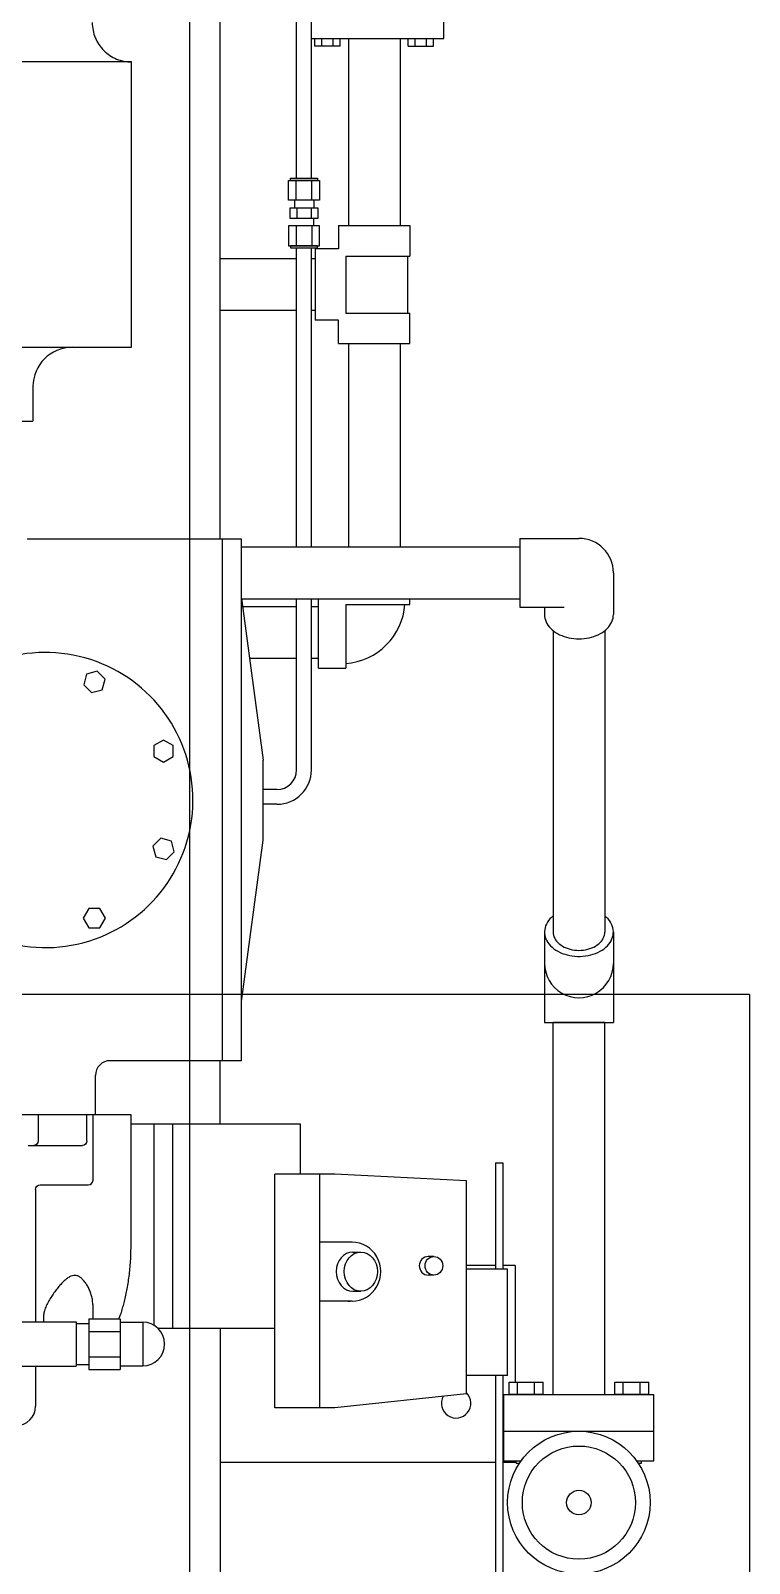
# Model space of a CAD drawing. Header units: inches. Extents: x -578 to 4567, y -980 to 6106.
# Drawn here: x 3126.23 to 3144.5, y 3940.55 to 3979.5 of the extents above; entities that cross this region are included whole.
import ezdxf

# ---------------------------------------------------------------- set-up
doc = ezdxf.new("R2010")
doc.units = ezdxf.units.IN
doc.header["$LTSCALE"] = 25.4
doc.header["$MEASUREMENT"] = 0
doc.linetypes.add('PHANTOM', pattern=[20.15748, 12.598425, -1.259843, 1.889764, -1.259843, 1.889764, -1.259843])
doc.linetypes.add('SOLID', pattern=[0])
doc.layers.get('0').update_dxf_attribs({"linetype": 'CONTINUOUS', "lineweight": 20})
for name, color, linetype in [('3-ON', 7, 'SOLID'), ('70-ON', 7, 'SOLID'), ('A-CONC', 106, 'CONTINUOUS'), ('COMP', 5, 'CONTINUOUS'), ('CYAN', 4, 'PHANTOM'), ('HANSEN_STRAINER', 3, 'CONTINUOUS'), ('OB', 3, 'CONTINUOUS')]:
    doc.layers.add(name, color=color, linetype=linetype)
doc.layers.add('A-AMONIA', color=7, linetype='CONTINUOUS', true_color=0x920ef1)
doc.layers.add('A-REFRIG EQPM', color=40, linetype='CONTINUOUS', true_color=0xffbf00)

# ---------------------------------------------------------------- blocks, each defined once
blk = doc.blocks.new('A$Cc1381af3')
at = {"color": 0}
for p, q in [((91.416, 56.623), (91.416, 57.489)), ((91.729, 57.489), (91.416, 57.489)), ((91.729, 57.273), (91.416, 57.273)), ((91.729, 53.806), (91.729, 57.621)), ((93.416, 57.621), (91.729, 57.621)), ((91.729, 57.489), (91.729, 56.623)), ((92.666, 53.806), (92.666, 57.621)), ((93.416, 57.181), (93.416, 57.621)), ((93.479, 57.306), (93.416, 57.306)), ((93.479, 57.224), (93.479, 57.306)), ((70.851, 56.589), (71.912, 56.589)), ((71.958, 56.586), (71.912, 56.589)), ((72.004, 56.579), (71.958, 56.586)), ((72.05, 56.567), (72.004, 56.579)), ((72.094, 56.55), (72.05, 56.567)), ((72.138, 56.528), (72.094, 56.55)), ((72.181, 56.502), (72.138, 56.528)), ((72.221, 56.471), (72.181, 56.502)), ((79.69, 56.487), (79.648, 56.452)), ((79.733, 56.516), (79.69, 56.487)), ((79.778, 56.541), (79.733, 56.516)), ((79.824, 56.56), (79.778, 56.541)), ((79.871, 56.575), (79.824, 56.56)), ((79.918, 56.584), (79.871, 56.575)), ((79.966, 56.588), (79.918, 56.584)), ((80.014, 56.587), (79.966, 56.588)), ((79.98, 56.589), (82.275, 56.589)), ((80.062, 56.581), (80.014, 56.587)), ((80.11, 56.569), (80.062, 56.581)), ((80.156, 56.552), (80.11, 56.569)), ((80.202, 56.53), (80.156, 56.552)), ((80.246, 56.503), (80.202, 56.53)), ((80.288, 56.472), (80.246, 56.503)), ((82.275, 54.839), (82.275, 56.589)), ((91.729, 56.84), (91.416, 56.84)), ((91.729, 56.623), (91.416, 56.623)), ((72.261, 56.436), (72.221, 56.471)), ((72.298, 56.398), (72.261, 56.436)), ((72.333, 56.355), (72.298, 56.398)), ((72.32, 56.371), (79.98, 56.371)), ((72.366, 56.309), (72.333, 56.355)), ((72.396, 56.259), (72.366, 56.309)), ((72.423, 56.206), (72.396, 56.259)), ((72.448, 56.151), (72.423, 56.206)), ((72.47, 56.093), (72.448, 56.151)), ((72.488, 56.033), (72.47, 56.093)), ((79.609, 56.414), (79.571, 56.371)), ((79.648, 56.452), (79.609, 56.414)), ((80.02, 56.369), (79.98, 56.371)), ((80.06, 56.361), (80.02, 56.369)), ((80.1, 56.349), (80.06, 56.361)), ((80.139, 56.331), (80.1, 56.349)), ((80.176, 56.309), (80.139, 56.331)), ((80.212, 56.283), (80.176, 56.309)), ((80.246, 56.252), (80.212, 56.283)), ((80.279, 56.217), (80.246, 56.252)), ((80.308, 56.178), (80.279, 56.217)), ((80.329, 56.436), (80.288, 56.472)), ((80.336, 56.136), (80.308, 56.178)), ((80.368, 56.395), (80.329, 56.436)), ((80.361, 56.091), (80.336, 56.136)), ((80.382, 56.042), (80.361, 56.091)), ((80.404, 56.351), (80.368, 56.395)), ((80.437, 56.302), (80.404, 56.351)), ((80.468, 56.25), (80.437, 56.302)), ((80.496, 56.195), (80.468, 56.25)), ((80.521, 56.137), (80.496, 56.195)), ((80.543, 56.076), (80.521, 56.137)), ((91.729, 56.37), (82.275, 56.37)), ((82.275, 56.37), (82.275, 55.055)), ((69.976, 54.214), (69.976, 55.714)), ((72.503, 55.971), (72.488, 56.033)), ((72.515, 55.908), (72.503, 55.971)), ((72.524, 55.844), (72.515, 55.908)), ((72.529, 55.779), (72.524, 55.844)), ((72.531, 55.714), (72.529, 55.779)), ((72.529, 55.648), (72.531, 55.714)), ((80.401, 55.991), (80.382, 56.042)), ((80.417, 55.938), (80.401, 55.991)), ((80.429, 55.884), (80.417, 55.938)), ((80.438, 55.828), (80.429, 55.884)), ((80.443, 55.771), (80.438, 55.828)), ((80.445, 55.714), (80.443, 55.771)), ((80.443, 55.656), (80.445, 55.714)), ((80.561, 56.013), (80.543, 56.076)), ((80.576, 55.948), (80.561, 56.013)), ((80.587, 55.882), (80.576, 55.948)), ((80.594, 55.815), (80.587, 55.882)), ((80.598, 55.747), (80.594, 55.815)), ((80.598, 55.68), (80.598, 55.747)), ((71.726, 54.214), (71.726, 55.339)), ((72.448, 55.276), (72.47, 55.334)), ((72.47, 55.334), (72.488, 55.394)), ((72.488, 55.394), (72.503, 55.456)), ((72.503, 55.456), (72.515, 55.519)), ((72.515, 55.519), (72.524, 55.583)), ((72.524, 55.583), (72.529, 55.648)), ((80.336, 55.291), (80.361, 55.336)), ((80.361, 55.336), (80.382, 55.385)), ((80.382, 55.385), (80.401, 55.436)), ((80.401, 55.436), (80.417, 55.489)), ((80.417, 55.489), (80.429, 55.543)), ((80.429, 55.543), (80.438, 55.599)), ((80.438, 55.599), (80.443, 55.656)), ((80.521, 55.29), (80.543, 55.351)), ((80.543, 55.351), (80.561, 55.414)), ((80.561, 55.414), (80.576, 55.479)), ((80.576, 55.479), (80.587, 55.545)), ((80.587, 55.545), (80.594, 55.612)), ((80.594, 55.612), (80.598, 55.68)), ((72.138, 54.899), (72.181, 54.925)), ((72.181, 54.925), (72.221, 54.956)), ((72.221, 54.956), (72.261, 54.991)), ((72.261, 54.991), (72.298, 55.029)), ((72.298, 55.029), (72.333, 55.072)), ((72.32, 55.056), (79.98, 55.056)), ((72.333, 55.072), (72.366, 55.118)), ((72.366, 55.118), (72.396, 55.168)), ((72.396, 55.168), (72.423, 55.221)), ((72.423, 55.221), (72.448, 55.276)), ((79.571, 55.056), (79.609, 55.013)), ((79.609, 55.013), (79.648, 54.975)), ((79.648, 54.975), (79.69, 54.94)), ((79.69, 54.94), (79.733, 54.911)), ((79.98, 55.056), (80.02, 55.059)), ((80.02, 55.059), (80.06, 55.066)), ((80.06, 55.066), (80.1, 55.078)), ((80.1, 55.078), (80.139, 55.096)), ((80.139, 55.096), (80.176, 55.118)), ((80.176, 55.118), (80.212, 55.144)), ((80.202, 54.897), (80.246, 54.924)), ((80.212, 55.144), (80.246, 55.175)), ((80.246, 55.175), (80.279, 55.21)), ((80.246, 54.924), (80.288, 54.955)), ((80.279, 55.21), (80.308, 55.249)), ((80.288, 54.955), (80.329, 54.991)), ((80.308, 55.249), (80.336, 55.291)), ((80.329, 54.991), (80.368, 55.032)), ((80.368, 55.032), (80.404, 55.076)), ((80.404, 55.076), (80.437, 55.125)), ((80.437, 55.125), (80.468, 55.177)), ((80.468, 55.177), (80.496, 55.232)), ((80.496, 55.232), (80.521, 55.29)), ((91.729, 55.055), (82.275, 55.055)), ((71.726, 54.839), (71.912, 54.839)), ((71.912, 54.839), (71.958, 54.841)), ((71.958, 54.841), (72.004, 54.848)), ((72.004, 54.848), (72.05, 54.86)), ((72.05, 54.86), (72.094, 54.877)), ((72.094, 54.877), (72.138, 54.899)), ((79.733, 54.911), (79.778, 54.886)), ((79.778, 54.886), (79.824, 54.867)), ((79.824, 54.867), (79.871, 54.852)), ((79.871, 54.852), (79.918, 54.843)), ((79.918, 54.843), (79.966, 54.839)), ((79.966, 54.839), (80.014, 54.84)), ((79.98, 54.839), (82.275, 54.839)), ((80.014, 54.84), (80.062, 54.846)), ((80.062, 54.846), (80.11, 54.858)), ((80.11, 54.858), (80.156, 54.875)), ((80.156, 54.875), (80.202, 54.897)), ((91.416, 53.936), (91.416, 54.802)), ((91.729, 54.802), (91.416, 54.802)), ((91.729, 54.585), (91.416, 54.585)), ((91.729, 54.802), (91.729, 53.936)), ((69.976, 54.214), (71.726, 54.214)), ((70.194, 47.132), (70.194, 54.214)), ((71.509, 47.133), (71.509, 54.214)), ((91.729, 54.152), (91.416, 54.152)), ((93.416, 53.806), (93.416, 54.244)), ((93.479, 54.119), (93.479, 54.201)), ((91.729, 53.936), (91.416, 53.936)), ((93.416, 53.806), (91.729, 53.806)), ((93.479, 54.119), (93.416, 54.119)), ((57.47, 52.018), (57.277, 52.018)), ((57.47, 51.84), (57.277, 51.84)), ((57.47, 51.372), (57.47, 52.018)), ((57.47, 51.55), (57.277, 51.55)), ((57.47, 51.372), (57.277, 51.372)), ((57.47, 49.644), (57.277, 49.644)), ((57.47, 49.467), (57.277, 49.467)), ((57.47, 49.644), (57.47, 48.999)), ((57.47, 49.176), (57.277, 49.176)), ((57.47, 48.999), (57.277, 48.999)), ((90.447, 45.179), (90.454, 45.179)), ((89.894, 44.054), (89.894, 44.626)), ((89.894, 44.626), (91.007, 44.626)), ((91.007, 44.054), (91.007, 44.626)), ((89.808, 43.25), (89.808, 44.054)), ((89.808, 44.054), (91.093, 44.054)), ((90.129, 43.25), (90.129, 44.054)), ((90.772, 43.25), (90.772, 44.054)), ((91.093, 43.25), (91.093, 44.054)), ((89.808, 43.25), (91.093, 43.25)), ((89.928, 42.929), (89.928, 43.25)), ((90.973, 42.929), (90.973, 43.25)), ((89.885, 41.2), (89.885, 42.929)), ((89.885, 42.929), (91.016, 42.929)), ((91.016, 41.2), (91.016, 42.929))]:
    blk.add_line(p, q, dxfattribs=at)
at = {"color": 0, "linetype": 'Continuous', "ltscale": 3}
for p, q in [((62.027, 51.415), (62.802, 51.415)), ((62.027, 49.602), (62.027, 51.415)), ((62.802, 49.783), (62.802, 51.415)), ((65.027, 51.415), (64.252, 51.415)), ((64.252, 49.783), (64.252, 51.415)), ((65.027, 49.602), (65.027, 51.415)), ((71.652, 51.415), (71.509, 51.415)), ((71.652, 49.783), (71.652, 51.415)), ((62.802, 51.352), (64.252, 51.352)), ((62.027, 49.602), (62.62, 49.602)), ((62.62, 49.602), (62.62, 49.008)), ((62.802, 49.783), (64.252, 49.783)), ((65.027, 49.602), (64.433, 49.602)), ((64.433, 49.602), (64.433, 49.008)), ((71.652, 49.783), (73.278, 49.783)), ((73.278, 49.091), (73.278, 49.783)), ((73.278, 49.091), (71.509, 49.091)), ((62.62, 49.008), (64.433, 49.008))]:
    blk.add_line(p, q, dxfattribs=at)
at = {"color": 0, "linetype": 'Continuous'}
for p, q in [((60.881, 48.327), (60.881, 49.121)), ((60.881, 49.121), (61.385, 49.121)), ((61.385, 49.121), (61.385, 48.327)), ((61.585, 49.085), (61.585, 48.363)), ((61.835, 49.085), (61.585, 49.085)), ((61.835, 48.363), (61.835, 49.085)), ((62.539, 49.121), (62.035, 49.121)), ((62.035, 49.121), (62.035, 48.327)), ((62.539, 48.327), (62.539, 49.121)), ((60.825, 48.911), (52.146, 48.911)), ((60.825, 48.38), (60.825, 49.068)), ((60.825, 49.068), (60.881, 49.068)), ((60.881, 49.068), (60.881, 48.38)), ((61.385, 48.922), (60.881, 48.922)), ((61.385, 48.97), (61.585, 48.97)), ((61.585, 48.904), (61.835, 48.904)), ((62.035, 48.97), (61.835, 48.97)), ((62.035, 48.922), (62.539, 48.922)), ((62.539, 49.068), (62.539, 48.38)), ((62.595, 49.068), (62.539, 49.068)), ((62.595, 48.38), (62.595, 49.068)), ((70.194, 48.911), (62.595, 48.911)), ((75.859, 48.911), (71.509, 48.911)), ((60.825, 48.536), (52.146, 48.536)), ((60.881, 48.38), (60.825, 48.38)), ((61.385, 48.525), (60.881, 48.525)), ((61.385, 48.327), (60.881, 48.327)), ((61.385, 48.478), (61.585, 48.478)), ((61.585, 48.544), (61.835, 48.544)), ((61.585, 48.363), (61.835, 48.363)), ((62.035, 48.525), (62.539, 48.525)), ((62.035, 48.327), (62.539, 48.327)), ((62.539, 48.38), (62.595, 48.38)), ((70.194, 48.536), (62.595, 48.536)), ((75.859, 48.536), (71.509, 48.536)), ((76.359, 48.036), (76.359, 47.682)), ((76.734, 48.036), (76.734, 47.682))]:
    blk.add_line(p, q, dxfattribs=at)
at = {"color": 0}
for radius in [1.812, 1.438, 0.312]:
    blk.add_circle((94.479, 55.712), radius, dxfattribs=at)
for centre, radius, start, end in [((70.851, 55.714), 0.875, 90, 180), ((80.775, 55.714), 0.875, 270, 90), ((90.447, 44.626), 0.553, 90, 180), ((90.454, 44.626), 0.553, 0, 90)]:
    blk.add_arc(centre, radius, start, end, dxfattribs=at)
at = {"color": 0, "linetype": 'Continuous', "ltscale": 3}
blk.add_arc((71.531, 49.663), 1.631, 4.2423, 85.7577, dxfattribs=at)
at = {"color": 0, "linetype": 'Continuous'}
for radius in [0.875, 0.5]:
    blk.add_arc((75.859, 48.036), radius, 0, 90, dxfattribs=at)
at = {"layer": '3-ON', "color": 0}
for p, q in [((57.277, 51.166), (62.027, 51.166)), ((65.027, 51.166), (70.194, 51.166)), ((57.277, 49.851), (62.027, 49.851)), ((65.027, 49.851), (70.194, 49.851)), ((71.714, 49.091), (71.714, 48.911)), ((73.029, 49.091), (73.029, 48.911)), ((62.869, 49.008), (62.869, 48.911)), ((64.184, 49.008), (64.184, 48.911)), ((62.869, 48.536), (62.869, 46.591)), ((64.184, 48.536), (64.184, 46.591)), ((71.714, 48.536), (71.714, 47.165)), ((73.029, 48.536), (73.029, 47.341))]:
    blk.add_line(p, q, dxfattribs=at)
at = {"layer": '70-ON', "color": 0}
for p, q in [((85.842, 53.591), (85.842, 53.779)), ((85.842, 53.779), (88.551, 53.779)), ((91.251, 53.779), (104.842, 53.779)), ((85.842, 53.591), (88.551, 53.591)), ((91.251, 53.591), (104.842, 53.591))]:
    blk.add_line(p, q, dxfattribs=at)
at = {"layer": 'COMP', "color": 0}
for p, q in [((91.251, 53.894), (88.551, 53.894)), ((88.551, 53.894), (88.551, 52.851)), ((91.251, 53.894), (91.251, 52.851)), ((86.3, 52.851), (86.132, 49.509)), ((91.715, 52.851), (86.3, 52.851)), ((91.715, 52.851), (92.072, 49.509)), ((88.225, 52.026), (88.225, 51.88)), ((88.697, 52.026), (88.697, 51.88)), ((87.859, 49.949), (87.859, 49.123)), ((88.112, 49.966), (88.112, 50.167)), ((89.107, 49.966), (89.107, 50.167)), ((89.359, 49.949), (89.359, 49.123)), ((86.132, 49.509), (86.132, 47.986)), ((92.072, 49.509), (92.072, 47.986)), ((92.072, 49.123), (86.132, 49.123)), ((84.866, 48.636), (84.866, 44.326)), ((86.132, 48.636), (84.866, 48.636)), ((92.072, 47.986), (86.132, 47.986)), ((90.053, 47.986), (90.053, 45.014)), ((71.5, 47.132), (75.609, 47.682)), ((77.641, 47.682), (75.609, 47.682)), ((81.749, 47.132), (77.641, 47.682)), ((83.249, 47.132), (70, 47.132)), ((70, 47.132), (70, 41.685)), ((83.249, 47.132), (83.249, 43.8)), ((83.249, 46.652), (70, 46.652)), ((75.241, 45.396), (75.1, 45.152)), ((75.522, 45.396), (75.241, 45.396)), ((75.662, 45.152), (75.522, 45.396)), ((77.67, 45.351), (77.597, 45.08)), ((77.941, 45.424), (77.67, 45.351)), ((78.14, 45.225), (77.941, 45.424)), ((78.067, 44.954), (78.14, 45.225)), ((90.053, 45.391), (84.866, 45.391)), ((75.1, 45.152), (75.241, 44.909)), ((75.241, 44.909), (75.522, 44.909)), ((75.522, 44.909), (75.662, 45.152)), ((77.597, 45.08), (77.796, 44.881)), ((77.796, 44.881), (78.067, 44.954)), ((89.974, 44.913), (84.866, 44.913)), ((84.624, 44.326), (84.624, 37.885)), ((87.966, 44.326), (84.624, 44.326)), ((88.132, 44.325), (87.966, 44.326)), ((73.55, 43.665), (73.351, 43.466)), ((73.821, 43.592), (73.55, 43.665)), ((79.627, 43.675), (79.384, 43.534)), ((79.87, 43.534), (79.627, 43.675)), ((73.351, 43.466), (73.424, 43.195)), ((73.695, 43.122), (73.894, 43.321)), ((73.894, 43.321), (73.821, 43.592)), ((79.384, 43.534), (79.384, 43.253)), ((79.384, 43.253), (79.627, 43.113)), ((79.627, 43.113), (79.87, 43.253)), ((79.87, 43.253), (79.87, 43.534)), ((83.628, 43.42), (83.615, 43.42)), ((84.624, 43.42), (83.628, 43.42)), ((86.287, 43.36), (84.624, 43.36)), ((86.407, 42.02), (86.407, 43.24)), ((89.441, 43.355), (89.808, 43.355)), ((73.424, 43.195), (73.695, 43.122)), ((85.287, 43.204), (84.624, 43.204)), ((85.287, 43.204), (85.332, 43.195)), ((85.332, 43.195), (85.371, 43.171)), ((85.371, 43.171), (85.397, 43.136)), ((85.397, 43.136), (85.407, 43.093)), ((85.407, 41.712), (85.407, 43.093)), ((89.717, 42.105), (89.885, 42.105)), ((84.624, 41.965), (85.287, 41.965)), ((85.287, 41.965), (85.332, 41.957)), ((85.332, 41.957), (85.371, 41.933)), ((85.371, 41.933), (85.397, 41.897)), ((85.397, 41.897), (85.407, 41.855)), ((86.415, 41.975), (86.407, 42.02)), ((86.441, 41.935), (86.415, 41.975)), ((86.48, 41.909), (86.441, 41.935)), ((86.526, 41.9), (86.48, 41.909)), ((86.526, 41.9), (89.885, 41.9)), ((91.016, 41.9), (92.026, 41.9))]:
    blk.add_line(p, q, dxfattribs=at)
for centre, radius, start, end in [((76.625, 42.15), 3.75, 304.5235, 234.6731), ((83.629, 43.8), 0.38, 180, 270), ((86.287, 43.24), 0.12, 0, 90), ((92.026, 41.4), 0.5, 0, 90)]:
    blk.add_arc(centre, radius, start, end, dxfattribs=at)
for centre, major_axis, ratio in [((88.461, 52.026), (0.236, 0), 0.953158), ((88.609, 50.167), (0.498, 0), 0.848552)]:
    blk.add_ellipse(centre, major_axis=major_axis, ratio=ratio, dxfattribs=at)
for centre, major_axis, ratio, start_param, end_param in [((88.461, 51.88), (0.236, 0), 0.953158, 3.141593, 6.283185), ((88.609, 49.949), (0.75, 0), 0.964925, 0, 3.141593), ((88.609, 49.847), (0.75, 0), 0.964925, 3.070796, 3.141593), ((88.609, 49.966), (0.498, 0), 0.848552, 3.141593, 6.283185), ((88.609, 49.847), (0.75, 0), 0.964925, 6.283185, 6.353982)]:
    blk.add_ellipse(centre, major_axis=major_axis, ratio=ratio, start_param=start_param, end_param=end_param, dxfattribs=at)
blk.add_open_spline([(89.808, 44.015), (89.755, 44.041), (89.655, 44.079), (89.507, 44.12), (89.364, 44.168), (89.207, 44.195), (89.041, 44.236), (88.864, 44.256), (88.679, 44.288), (88.489, 44.3), (88.333, 44.32), (88.214, 44.322), (88.132, 44.325), (88.077, 44.325), (88.049, 44.325)], degree=3, knots=[0.236386, 0.236386, 0.236386, 0.236386, 0.41213, 0.555316, 0.698502, 0.864359, 1.030216, 1.213504, 1.396791, 1.591443, 1.786096, 1.867708, 1.949285, 2.032094, 2.032094, 2.032094, 2.032094], dxfattribs=at)
blk.add_spline([(89.441, 43.355), (89.313, 43.343), (89.195, 43.314), (89.089, 43.275), (88.991, 43.228), (88.905, 43.175), (88.801, 43.087), (88.771, 43.056), (88.728, 42.989), (88.707, 42.915), (88.743, 42.761), (88.794, 42.685), (88.858, 42.612), (88.934, 42.539), (89.022, 42.464), (89.123, 42.387), (89.235, 42.31), (89.355, 42.236), (89.479, 42.171), (89.602, 42.124), (89.717, 42.105)], degree=3, dxfattribs=at)
at = {"layer": 'CYAN', "color": 0}
for p, q in [((65.12, 44.341), (57.87, 44.341)), ((57.87, 44.341), (57.87, 41.488)), ((57.995, 44.341), (57.995, 44.341)), ((65.12, 40.386), (65.12, 44.341)), ((66.12, 41.833), (66.995, 41.833)), ((66.995, 40.091), (66.995, 41.833))]:
    blk.add_line(p, q, dxfattribs=at)
for centre, start, end in [((56.87, 44.341), 270, 0), ((66.12, 42.833), 180, 269.9619)]:
    blk.add_arc(centre, 1, start, end, dxfattribs=at)
at = {"layer": 'HANSEN_STRAINER', "color": 0}
for p, q in [((57.277, 52.276), (56.526, 52.276)), ((57.277, 48.911), (57.277, 52.276))]:
    blk.add_line(p, q, dxfattribs=at)
at = {"layer": 'OB', "color": 0}
for p, q in [((88.457, 54.091), (91.416, 54.091)), ((88.457, 54.091), (88.457, 53.779)), ((93.416, 54.091), (93.457, 54.091)), ((93.457, 54.091), (93.457, 53.779)), ((88.457, 53.591), (88.457, 52.851)), ((93.457, 53.591), (93.457, 46.591)), ((69.97, 46.591), (40.306, 46.591)), ((84.866, 46.591), (83.249, 46.591)), ((90.053, 46.591), (108.81, 46.591))]:
    blk.add_line(p, q, dxfattribs=at)
blk.add_arc((91.957, 52.591), 0.375, 241.4823, 135.92, dxfattribs=at)

msp = doc.modelspace()

# ---------------------------------------------------------------- linework, layer by layer
at = {"layer": 'A-AMONIA'}
msp.add_line((3130.264682, 4096.29287), (3130.264682, 3626.491918), dxfattribs=at)
at = {"layer": 'A-CONC'}
for q in [(3093.5, 3955), (3144.5, 3937)]:
    msp.add_line((3144.5, 3955), q, dxfattribs=at)

# ---------------------------------------------------------------- block references
at = {"layer": 'A-REFRIG EQPM', "rotation": 270}
msp.add_blockref('A$Cc1381af3', (3084.45443, 4036.569131), dxfattribs=at)

doc.saveas('drawing.dxf')
